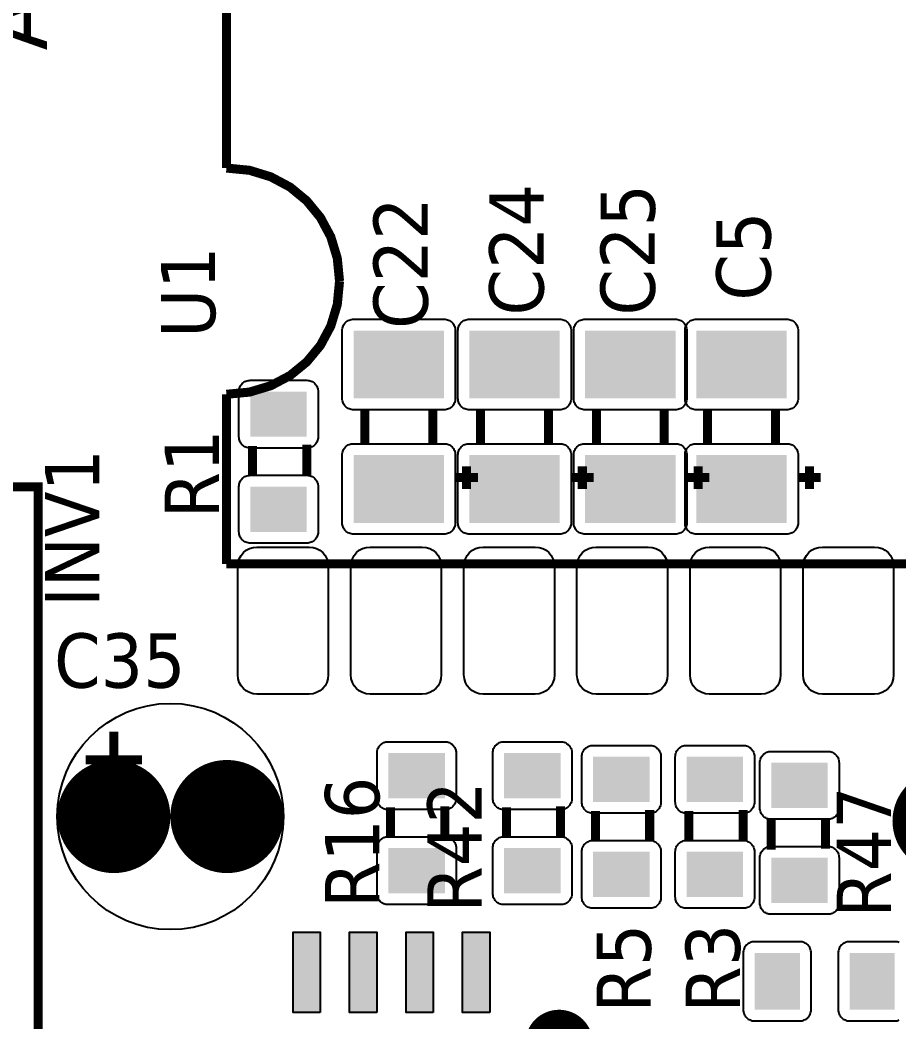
# Model space of a CAD drawing. Header units: millimetres. Extents: x 123.5 to 144.3, y 105.4 to 121.6.
# Drawn here: x 126.4 to 127.8, y 113.258 to 114.852 of the extents above; entities that cross this region are included whole.
import ezdxf

# ---------------------------------------------------------------- set-up
doc = ezdxf.new("R2010")
doc.units = ezdxf.units.MM
doc.layers.add('DESC', color=250, linetype='Continuous')
doc.styles.get("Standard").update_dxf_attribs({"font": 'tahoma.ttf'})

# ---------------------------------------------------------------- blocks, each defined once
blk = doc.blocks.new('RPAD')
blk.add_trace([(-0.5, -0.5), (-0.5, 0.5), (0.5, -0.5), (0.5, 0.5)])
blk = doc.blocks.new('EPAD')
at = {"const_width": 0.5}
blk.add_lwpolyline([(-0.25, 0, 1), (0.25, 0, 1)], format="xyb", close=True, dxfattribs=at)
blk = doc.blocks.new('DIELEC-AUT006')
at = {"const_width": 0.012}
for points in [[(146.8002, 114.0892), (146.8002, 114.3142)], [(146.8002, 114.0892), (146.8002, 114.3142)], [(146.8002, 114.0892), (146.8002, 114.3142)], [(146.9502, 113.9392), (146.9472, 113.9697), (146.9386, 113.998), (146.9249, 114.0235), (146.9067, 114.0457), (146.8846, 114.0639), (146.8591, 114.0775), (146.8308, 114.0862), (146.8002, 114.0892)], [(146.9502, 113.9392), (146.9472, 113.9697), (146.9386, 113.998), (146.9249, 114.0235), (146.9067, 114.0457), (146.8846, 114.0639), (146.8591, 114.0775), (146.8308, 114.0862), (146.8002, 114.0892)], [(146.9502, 113.9392), (146.9472, 113.9697), (146.9386, 113.998), (146.9249, 114.0235), (146.9067, 114.0457), (146.8846, 114.0639), (146.8591, 114.0775), (146.8308, 114.0862), (146.8002, 114.0892)], [(146.9502, 113.9392), (146.9472, 113.9082), (146.9386, 113.8797), (146.9249, 113.8541), (146.9067, 113.8321), (146.8846, 113.8141), (146.8591, 113.8006), (146.8308, 113.7921), (146.8002, 113.7892)], [(146.9502, 113.9392), (146.9472, 113.9082), (146.9386, 113.8797), (146.9249, 113.8541), (146.9067, 113.8321), (146.8846, 113.8141), (146.8591, 113.8006), (146.8308, 113.7921), (146.8002, 113.7892)], [(146.9502, 113.9392), (146.9472, 113.9082), (146.9386, 113.8797), (146.9249, 113.8541), (146.9067, 113.8321), (146.8846, 113.8141), (146.8591, 113.8006), (146.8308, 113.7921), (146.8002, 113.7892)], [(146.8002, 113.5642), (146.8002, 113.7892)], [(146.8002, 113.5642), (146.8002, 113.7892)], [(146.8002, 113.5642), (146.8002, 113.7892)], [(146.9838, 113.7687), (146.9838, 113.7237)], [(146.9838, 113.7687), (146.9838, 113.7237)], [(146.9838, 113.7687), (146.9838, 113.7237)], [(147.0738, 113.7687), (147.0738, 113.7237)], [(147.0738, 113.7687), (147.0738, 113.7237)], [(147.0738, 113.7687), (147.0738, 113.7237)], [(147.1373, 113.7687), (147.1373, 113.7237)], [(147.1373, 113.7687), (147.1373, 113.7237)], [(147.1373, 113.7687), (147.1373, 113.7237)], [(147.2273, 113.7687), (147.2273, 113.7237)], [(147.2273, 113.7687), (147.2273, 113.7237)], [(147.2273, 113.7687), (147.2273, 113.7237)], [(147.2909, 113.7687), (147.2909, 113.7237)], [(147.2909, 113.7687), (147.2909, 113.7237)], [(147.2909, 113.7687), (147.2909, 113.7237)], [(147.3809, 113.7687), (147.3809, 113.7237)], [(147.3809, 113.7687), (147.3809, 113.7237)], [(147.3809, 113.7687), (147.3809, 113.7237)], [(147.4385, 113.7687), (147.4385, 113.7237)], [(147.4385, 113.7687), (147.4385, 113.7237)], [(147.4385, 113.7687), (147.4385, 113.7237)], [(147.5285, 113.7687), (147.5285, 113.7237)], [(147.5285, 113.7687), (147.5285, 113.7237)], [(147.5285, 113.7687), (147.5285, 113.7237)], [(146.8348, 113.6803), (146.8348, 113.7208)], [(146.8348, 113.6803), (146.8348, 113.7208)], [(146.8348, 113.6803), (146.8348, 113.7208)], [(146.9068, 113.6803), (146.9068, 113.7223)], [(146.9068, 113.6803), (146.9068, 113.7223)], [(146.9068, 113.6803), (146.9068, 113.7223)], [(147.1188, 113.6937), (147.1188, 113.6637)], [(147.1188, 113.6937), (147.1188, 113.6637)], [(147.1188, 113.6937), (147.1188, 113.6637)], [(147.2723, 113.6937), (147.2723, 113.6637)], [(147.2723, 113.6937), (147.2723, 113.6637)], [(147.2723, 113.6937), (147.2723, 113.6637)], [(147.4259, 113.6937), (147.4259, 113.6637)], [(147.4259, 113.6937), (147.4259, 113.6637)], [(147.4259, 113.6937), (147.4259, 113.6637)], [(147.5735, 113.6937), (147.5735, 113.6637)], [(147.5735, 113.6937), (147.5735, 113.6637)], [(147.5735, 113.6937), (147.5735, 113.6637)], [(145.8123, 112.2785), (146.5504, 112.2785), (146.5504, 113.6663), (145.8123, 113.6663), (145.8123, 112.2785)], [(145.8123, 112.2785), (146.5504, 112.2785), (146.5504, 113.6663), (145.8123, 113.6663), (145.8123, 112.2785)], [(145.8123, 112.2785), (146.5504, 112.2785), (146.5504, 113.6663), (145.8123, 113.6663), (145.8123, 112.2785)], [(147.1338, 113.6787), (147.1038, 113.6787)], [(147.1338, 113.6787), (147.1038, 113.6787)], [(147.1338, 113.6787), (147.1038, 113.6787)], [(147.2873, 113.6787), (147.2573, 113.6787)], [(147.2873, 113.6787), (147.2573, 113.6787)], [(147.2873, 113.6787), (147.2573, 113.6787)], [(147.4409, 113.6787), (147.4109, 113.6787)], [(147.4409, 113.6787), (147.4109, 113.6787)], [(147.4409, 113.6787), (147.4109, 113.6787)], [(147.5885, 113.6787), (147.5585, 113.6787)], [(147.5885, 113.6787), (147.5585, 113.6787)], [(147.5885, 113.6787), (147.5585, 113.6787)], [(146.8002, 113.5642), (149.8002, 113.5642)], [(146.8002, 113.5642), (149.8002, 113.5642)], [(146.8002, 113.5642), (149.8002, 113.5642)], [(146.6508, 113.3418), (146.6508, 113.2668)], [(146.6508, 113.3418), (146.6508, 113.2668)], [(146.6508, 113.3418), (146.6508, 113.2668)], [(146.6133, 113.3043), (146.6883, 113.3043)], [(146.6133, 113.3043), (146.6883, 113.3043)], [(146.6133, 113.3043), (146.6883, 113.3043)], [(147.0179, 113.201), (147.0179, 113.2415)], [(147.0179, 113.201), (147.0179, 113.2415)], [(147.0179, 113.201), (147.0179, 113.2415)], [(147.0899, 113.201), (147.0899, 113.243)], [(147.0899, 113.201), (147.0899, 113.243)], [(147.0899, 113.201), (147.0899, 113.243)], [(147.1715, 113.201), (147.1715, 113.2415)], [(147.1715, 113.201), (147.1715, 113.2415)], [(147.1715, 113.201), (147.1715, 113.2415)], [(147.2435, 113.201), (147.2435, 113.243)], [(147.2435, 113.201), (147.2435, 113.243)], [(147.2435, 113.201), (147.2435, 113.243)], [(147.2896, 113.1961), (147.2896, 113.2366)], [(147.2896, 113.1961), (147.2896, 113.2366)], [(147.2896, 113.1961), (147.2896, 113.2366)], [(147.3616, 113.1961), (147.3616, 113.2381)], [(147.3616, 113.1961), (147.3616, 113.2381)], [(147.3616, 113.1961), (147.3616, 113.2381)], [(147.4136, 113.1961), (147.4136, 113.2366)], [(147.4136, 113.1961), (147.4136, 113.2366)], [(147.4136, 113.1961), (147.4136, 113.2366)], [(147.4856, 113.1961), (147.4856, 113.2381)], [(147.4856, 113.1961), (147.4856, 113.2381)], [(147.4856, 113.1961), (147.4856, 113.2381)], [(147.5228, 113.2272), (147.5228, 113.1852)], [(147.5228, 113.2272), (147.5228, 113.1852)], [(147.5228, 113.2272), (147.5228, 113.1852)], [(147.5948, 113.2272), (147.5948, 113.1867)], [(147.5948, 113.2272), (147.5948, 113.1867)], [(147.5948, 113.2272), (147.5948, 113.1867)]]:
    blk.add_lwpolyline(points, dxfattribs=at)
for points in [[(147.1038, 113.8737), (147.1038, 113.7837), (147.1037, 113.7822), (147.1035, 113.7807), (147.1031, 113.7792), (147.1026, 113.7778), (147.102, 113.7765), (147.1013, 113.7753), (147.1004, 113.7741), (147.0995, 113.7731), (147.0984, 113.7721), (147.0972, 113.7713), (147.096, 113.7705), (147.0947, 113.7699), (147.0933, 113.7694), (147.0919, 113.769), (147.0904, 113.7688), (147.0888, 113.7687), (146.9688, 113.7687), (146.9672, 113.7688), (146.9657, 113.769), (146.9643, 113.7694), (146.9629, 113.7699), (146.9616, 113.7705), (146.9603, 113.7713), (146.9592, 113.7721), (146.9581, 113.7731), (146.9572, 113.7741), (146.9563, 113.7753), (146.9556, 113.7765), (146.9549, 113.7778), (146.9545, 113.7792), (146.9541, 113.7807), (146.9539, 113.7822), (146.9538, 113.7837), (146.9538, 113.8737), (146.9539, 113.8753), (146.9541, 113.8768), (146.9545, 113.8782), (146.9549, 113.8796), (146.9556, 113.881), (146.9563, 113.8822), (146.9572, 113.8833), (146.9581, 113.8844), (146.9592, 113.8854), (146.9603, 113.8862), (146.9616, 113.887), (146.9629, 113.8876), (146.9643, 113.8881), (146.9657, 113.8884), (146.9672, 113.8887), (146.9688, 113.8887), (147.0888, 113.8887), (147.0904, 113.8887), (147.0919, 113.8884), (147.0933, 113.8881), (147.0947, 113.8876), (147.096, 113.887), (147.0972, 113.8862), (147.0984, 113.8854), (147.0995, 113.8844), (147.1004, 113.8833), (147.1013, 113.8822), (147.102, 113.881), (147.1026, 113.8796), (147.1031, 113.8782), (147.1035, 113.8768), (147.1037, 113.8753), (147.1038, 113.8737)], [(147.2573, 113.8737), (147.2573, 113.7837), (147.2573, 113.7822), (147.257, 113.7807), (147.2567, 113.7792), (147.2562, 113.7778), (147.2556, 113.7765), (147.2548, 113.7753), (147.254, 113.7741), (147.253, 113.7731), (147.2519, 113.7721), (147.2508, 113.7713), (147.2496, 113.7705), (147.2482, 113.7699), (147.2469, 113.7694), (147.2454, 113.769), (147.2439, 113.7688), (147.2423, 113.7687), (147.1223, 113.7687), (147.1208, 113.7688), (147.1193, 113.769), (147.1178, 113.7694), (147.1164, 113.7699), (147.1151, 113.7705), (147.1139, 113.7713), (147.1127, 113.7721), (147.1117, 113.7731), (147.1107, 113.7741), (147.1099, 113.7753), (147.1091, 113.7765), (147.1085, 113.7778), (147.108, 113.7792), (147.1076, 113.7807), (147.1074, 113.7822), (147.1073, 113.7837), (147.1073, 113.8737), (147.1074, 113.8753), (147.1076, 113.8768), (147.108, 113.8782), (147.1085, 113.8796), (147.1091, 113.881), (147.1099, 113.8822), (147.1107, 113.8833), (147.1117, 113.8844), (147.1127, 113.8854), (147.1139, 113.8862), (147.1151, 113.887), (147.1164, 113.8876), (147.1178, 113.8881), (147.1193, 113.8884), (147.1208, 113.8887), (147.1223, 113.8887), (147.2423, 113.8887), (147.2439, 113.8887), (147.2454, 113.8884), (147.2469, 113.8881), (147.2482, 113.8876), (147.2496, 113.887), (147.2508, 113.8862), (147.2519, 113.8854), (147.253, 113.8844), (147.254, 113.8833), (147.2548, 113.8822), (147.2556, 113.881), (147.2562, 113.8796), (147.2567, 113.8782), (147.257, 113.8768), (147.2573, 113.8753), (147.2573, 113.8737)], [(147.4109, 113.8737), (147.4109, 113.7837), (147.4108, 113.7822), (147.4106, 113.7807), (147.4102, 113.7792), (147.4097, 113.7778), (147.4091, 113.7765), (147.4084, 113.7753), (147.4075, 113.7741), (147.4065, 113.7731), (147.4055, 113.7721), (147.4043, 113.7713), (147.4031, 113.7705), (147.4018, 113.7699), (147.4004, 113.7694), (147.3989, 113.769), (147.3974, 113.7688), (147.3959, 113.7687), (147.2759, 113.7687), (147.2743, 113.7688), (147.2728, 113.769), (147.2714, 113.7694), (147.27, 113.7699), (147.2687, 113.7705), (147.2674, 113.7713), (147.2663, 113.7721), (147.2652, 113.7731), (147.2643, 113.7741), (147.2634, 113.7753), (147.2627, 113.7765), (147.262, 113.7778), (147.2615, 113.7792), (147.2612, 113.7807), (147.261, 113.7822), (147.2609, 113.7837), (147.2609, 113.8737), (147.261, 113.8753), (147.2612, 113.8768), (147.2615, 113.8782), (147.262, 113.8796), (147.2627, 113.881), (147.2634, 113.8822), (147.2643, 113.8833), (147.2652, 113.8844), (147.2663, 113.8854), (147.2674, 113.8862), (147.2687, 113.887), (147.27, 113.8876), (147.2714, 113.8881), (147.2728, 113.8884), (147.2743, 113.8887), (147.2759, 113.8887), (147.3959, 113.8887), (147.3974, 113.8887), (147.3989, 113.8884), (147.4004, 113.8881), (147.4018, 113.8876), (147.4031, 113.887), (147.4043, 113.8862), (147.4055, 113.8854), (147.4065, 113.8844), (147.4075, 113.8833), (147.4084, 113.8822), (147.4091, 113.881), (147.4097, 113.8796), (147.4102, 113.8782), (147.4106, 113.8768), (147.4108, 113.8753), (147.4109, 113.8737)], [(147.5585, 113.8737), (147.5585, 113.7837), (147.5584, 113.7822), (147.5582, 113.7807), (147.5579, 113.7792), (147.5574, 113.7778), (147.5567, 113.7765), (147.556, 113.7753), (147.5551, 113.7741), (147.5542, 113.7731), (147.5531, 113.7721), (147.552, 113.7713), (147.5507, 113.7705), (147.5494, 113.7699), (147.548, 113.7694), (147.5466, 113.769), (147.5451, 113.7688), (147.5435, 113.7687), (147.4235, 113.7687), (147.422, 113.7688), (147.4204, 113.769), (147.419, 113.7694), (147.4176, 113.7699), (147.4163, 113.7705), (147.4151, 113.7713), (147.4139, 113.7721), (147.4129, 113.7731), (147.4119, 113.7741), (147.411, 113.7753), (147.4103, 113.7765), (147.4097, 113.7778), (147.4092, 113.7792), (147.4088, 113.7807), (147.4086, 113.7822), (147.4085, 113.7837), (147.4085, 113.8737), (147.4086, 113.8753), (147.4088, 113.8768), (147.4092, 113.8782), (147.4097, 113.8796), (147.4103, 113.881), (147.411, 113.8822), (147.4119, 113.8833), (147.4129, 113.8844), (147.4139, 113.8854), (147.4151, 113.8862), (147.4163, 113.887), (147.4176, 113.8876), (147.419, 113.8881), (147.4204, 113.8884), (147.422, 113.8887), (147.4235, 113.8887), (147.5435, 113.8887), (147.5451, 113.8887), (147.5466, 113.8884), (147.548, 113.8881), (147.5494, 113.8876), (147.5507, 113.887), (147.552, 113.8862), (147.5531, 113.8854), (147.5542, 113.8844), (147.5551, 113.8833), (147.556, 113.8822), (147.5567, 113.881), (147.5574, 113.8796), (147.5579, 113.8782), (147.5582, 113.8768), (147.5584, 113.8753), (147.5585, 113.8737)], [(146.8168, 113.7328), (146.8168, 113.7928), (146.8169, 113.7944), (146.8171, 113.7959), (146.8175, 113.7973), (146.818, 113.7987), (146.8186, 113.8), (146.8194, 113.8013), (146.8202, 113.8024), (146.8212, 113.8035), (146.8222, 113.8044), (146.8234, 113.8053), (146.8246, 113.806), (146.8259, 113.8066), (146.8273, 113.8071), (146.8288, 113.8075), (146.8303, 113.8077), (146.8318, 113.8078), (146.9068, 113.8078), (146.9084, 113.8077), (146.9099, 113.8075), (146.9114, 113.8071), (146.9127, 113.8066), (146.9141, 113.806), (146.9153, 113.8053), (146.9164, 113.8044), (146.9175, 113.8035), (146.9185, 113.8024), (146.9193, 113.8013), (146.9201, 113.8), (146.9207, 113.7987), (146.9212, 113.7973), (146.9215, 113.7959), (146.9218, 113.7944), (146.9218, 113.7928), (146.9218, 113.7328), (146.9218, 113.7312), (146.9215, 113.7297), (146.9212, 113.7283), (146.9207, 113.7269), (146.9201, 113.7256), (146.9193, 113.7243), (146.9185, 113.7232), (146.9175, 113.7221), (146.9164, 113.7212), (146.9153, 113.7203), (146.9141, 113.7196), (146.9127, 113.719), (146.9114, 113.7185), (146.9099, 113.7181), (146.9084, 113.7179), (146.9068, 113.7178), (146.8318, 113.7178), (146.8303, 113.7179), (146.8288, 113.7181), (146.8273, 113.7185), (146.8259, 113.719), (146.8246, 113.7196), (146.8234, 113.7203), (146.8222, 113.7212), (146.8212, 113.7221), (146.8202, 113.7232), (146.8194, 113.7243), (146.8186, 113.7256), (146.818, 113.7269), (146.8175, 113.7283), (146.8171, 113.7297), (146.8169, 113.7312), (146.8168, 113.7328)], [(147.1038, 113.7087), (147.1038, 113.6187), (147.1037, 113.6172), (147.1035, 113.6157), (147.1031, 113.6142), (147.1026, 113.6128), (147.102, 113.6115), (147.1013, 113.6103), (147.1004, 113.6091), (147.0995, 113.6081), (147.0984, 113.6071), (147.0972, 113.6063), (147.096, 113.6055), (147.0947, 113.6049), (147.0933, 113.6044), (147.0919, 113.604), (147.0904, 113.6038), (147.0888, 113.6037), (146.9688, 113.6037), (146.9672, 113.6038), (146.9657, 113.604), (146.9643, 113.6044), (146.9629, 113.6049), (146.9616, 113.6055), (146.9603, 113.6063), (146.9592, 113.6071), (146.9581, 113.6081), (146.9572, 113.6091), (146.9563, 113.6103), (146.9556, 113.6115), (146.9549, 113.6128), (146.9545, 113.6142), (146.9541, 113.6157), (146.9539, 113.6172), (146.9538, 113.6187), (146.9538, 113.7087), (146.9539, 113.7103), (146.9541, 113.7118), (146.9545, 113.7132), (146.9549, 113.7146), (146.9556, 113.716), (146.9563, 113.7172), (146.9572, 113.7183), (146.9581, 113.7194), (146.9592, 113.7204), (146.9603, 113.7212), (146.9616, 113.722), (146.9629, 113.7226), (146.9643, 113.7231), (146.9657, 113.7234), (146.9672, 113.7237), (146.9688, 113.7237), (147.0888, 113.7237), (147.0904, 113.7237), (147.0919, 113.7234), (147.0933, 113.7231), (147.0947, 113.7226), (147.096, 113.722), (147.0972, 113.7212), (147.0984, 113.7204), (147.0995, 113.7194), (147.1004, 113.7183), (147.1013, 113.7172), (147.102, 113.716), (147.1026, 113.7146), (147.1031, 113.7132), (147.1035, 113.7118), (147.1037, 113.7103), (147.1038, 113.7087)], [(147.2573, 113.7087), (147.2573, 113.6187), (147.2573, 113.6172), (147.257, 113.6157), (147.2567, 113.6142), (147.2562, 113.6128), (147.2556, 113.6115), (147.2548, 113.6103), (147.254, 113.6091), (147.253, 113.6081), (147.2519, 113.6071), (147.2508, 113.6063), (147.2496, 113.6055), (147.2482, 113.6049), (147.2469, 113.6044), (147.2454, 113.604), (147.2439, 113.6038), (147.2423, 113.6037), (147.1223, 113.6037), (147.1208, 113.6038), (147.1193, 113.604), (147.1178, 113.6044), (147.1164, 113.6049), (147.1151, 113.6055), (147.1139, 113.6063), (147.1127, 113.6071), (147.1117, 113.6081), (147.1107, 113.6091), (147.1099, 113.6103), (147.1091, 113.6115), (147.1085, 113.6128), (147.108, 113.6142), (147.1076, 113.6157), (147.1074, 113.6172), (147.1073, 113.6187), (147.1073, 113.7087), (147.1074, 113.7103), (147.1076, 113.7118), (147.108, 113.7132), (147.1085, 113.7146), (147.1091, 113.716), (147.1099, 113.7172), (147.1107, 113.7183), (147.1117, 113.7194), (147.1127, 113.7204), (147.1139, 113.7212), (147.1151, 113.722), (147.1164, 113.7226), (147.1178, 113.7231), (147.1193, 113.7234), (147.1208, 113.7237), (147.1223, 113.7237), (147.2423, 113.7237), (147.2439, 113.7237), (147.2454, 113.7234), (147.2469, 113.7231), (147.2482, 113.7226), (147.2496, 113.722), (147.2508, 113.7212), (147.2519, 113.7204), (147.253, 113.7194), (147.254, 113.7183), (147.2548, 113.7172), (147.2556, 113.716), (147.2562, 113.7146), (147.2567, 113.7132), (147.257, 113.7118), (147.2573, 113.7103), (147.2573, 113.7087)], [(147.4109, 113.7087), (147.4109, 113.6187), (147.4108, 113.6172), (147.4106, 113.6157), (147.4102, 113.6142), (147.4097, 113.6128), (147.4091, 113.6115), (147.4084, 113.6103), (147.4075, 113.6091), (147.4065, 113.6081), (147.4055, 113.6071), (147.4043, 113.6063), (147.4031, 113.6055), (147.4018, 113.6049), (147.4004, 113.6044), (147.3989, 113.604), (147.3974, 113.6038), (147.3959, 113.6037), (147.2759, 113.6037), (147.2743, 113.6038), (147.2728, 113.604), (147.2714, 113.6044), (147.27, 113.6049), (147.2687, 113.6055), (147.2674, 113.6063), (147.2663, 113.6071), (147.2652, 113.6081), (147.2643, 113.6091), (147.2634, 113.6103), (147.2627, 113.6115), (147.262, 113.6128), (147.2615, 113.6142), (147.2612, 113.6157), (147.261, 113.6172), (147.2609, 113.6187), (147.2609, 113.7087), (147.261, 113.7103), (147.2612, 113.7118), (147.2615, 113.7132), (147.262, 113.7146), (147.2627, 113.716), (147.2634, 113.7172), (147.2643, 113.7183), (147.2652, 113.7194), (147.2663, 113.7204), (147.2674, 113.7212), (147.2687, 113.722), (147.27, 113.7226), (147.2714, 113.7231), (147.2728, 113.7234), (147.2743, 113.7237), (147.2759, 113.7237), (147.3959, 113.7237), (147.3974, 113.7237), (147.3989, 113.7234), (147.4004, 113.7231), (147.4018, 113.7226), (147.4031, 113.722), (147.4043, 113.7212), (147.4055, 113.7204), (147.4065, 113.7194), (147.4075, 113.7183), (147.4084, 113.7172), (147.4091, 113.716), (147.4097, 113.7146), (147.4102, 113.7132), (147.4106, 113.7118), (147.4108, 113.7103), (147.4109, 113.7087)], [(147.5585, 113.7087), (147.5585, 113.6187), (147.5584, 113.6172), (147.5582, 113.6157), (147.5579, 113.6142), (147.5574, 113.6128), (147.5567, 113.6115), (147.556, 113.6103), (147.5551, 113.6091), (147.5542, 113.6081), (147.5531, 113.6071), (147.552, 113.6063), (147.5507, 113.6055), (147.5494, 113.6049), (147.548, 113.6044), (147.5466, 113.604), (147.5451, 113.6038), (147.5435, 113.6037), (147.4235, 113.6037), (147.422, 113.6038), (147.4204, 113.604), (147.419, 113.6044), (147.4176, 113.6049), (147.4163, 113.6055), (147.4151, 113.6063), (147.4139, 113.6071), (147.4129, 113.6081), (147.4119, 113.6091), (147.411, 113.6103), (147.4103, 113.6115), (147.4097, 113.6128), (147.4092, 113.6142), (147.4088, 113.6157), (147.4086, 113.6172), (147.4085, 113.6187), (147.4085, 113.7087), (147.4086, 113.7103), (147.4088, 113.7118), (147.4092, 113.7132), (147.4097, 113.7146), (147.4103, 113.716), (147.411, 113.7172), (147.4119, 113.7183), (147.4129, 113.7194), (147.4139, 113.7204), (147.4151, 113.7212), (147.4163, 113.722), (147.4176, 113.7226), (147.419, 113.7231), (147.4204, 113.7234), (147.422, 113.7237), (147.4235, 113.7237), (147.5435, 113.7237), (147.5451, 113.7237), (147.5466, 113.7234), (147.548, 113.7231), (147.5494, 113.7226), (147.5507, 113.722), (147.552, 113.7212), (147.5531, 113.7204), (147.5542, 113.7194), (147.5551, 113.7183), (147.556, 113.7172), (147.5567, 113.716), (147.5574, 113.7146), (147.5579, 113.7132), (147.5582, 113.7118), (147.5584, 113.7103), (147.5585, 113.7087)], [(146.8168, 113.6068), (146.8168, 113.6668), (146.8169, 113.6684), (146.8171, 113.6699), (146.8175, 113.6713), (146.818, 113.6727), (146.8186, 113.674), (146.8194, 113.6753), (146.8202, 113.6764), (146.8212, 113.6775), (146.8222, 113.6784), (146.8234, 113.6793), (146.8246, 113.68), (146.8259, 113.6806), (146.8273, 113.6811), (146.8288, 113.6815), (146.8303, 113.6817), (146.8318, 113.6818), (146.9068, 113.6818), (146.9084, 113.6817), (146.9099, 113.6815), (146.9114, 113.6811), (146.9127, 113.6806), (146.9141, 113.68), (146.9153, 113.6793), (146.9164, 113.6784), (146.9175, 113.6775), (146.9185, 113.6764), (146.9193, 113.6753), (146.9201, 113.674), (146.9207, 113.6727), (146.9212, 113.6713), (146.9215, 113.6699), (146.9218, 113.6684), (146.9218, 113.6668), (146.9218, 113.6068), (146.9218, 113.6052), (146.9215, 113.6037), (146.9212, 113.6023), (146.9207, 113.6009), (146.9201, 113.5996), (146.9193, 113.5983), (146.9185, 113.5972), (146.9175, 113.5961), (146.9164, 113.5952), (146.9153, 113.5943), (146.9141, 113.5936), (146.9127, 113.593), (146.9114, 113.5925), (146.9099, 113.5921), (146.9084, 113.5919), (146.9068, 113.5918), (146.8318, 113.5918), (146.8303, 113.5919), (146.8288, 113.5921), (146.8273, 113.5925), (146.8259, 113.593), (146.8246, 113.5936), (146.8234, 113.5943), (146.8222, 113.5952), (146.8212, 113.5961), (146.8202, 113.5972), (146.8194, 113.5983), (146.8186, 113.5996), (146.818, 113.6009), (146.8175, 113.6023), (146.8171, 113.6037), (146.8169, 113.6052), (146.8168, 113.6068)], [(146.8407, 113.5867), (146.9097, 113.5867), (146.915, 113.5862), (146.9198, 113.5847), (146.9241, 113.5824), (146.9279, 113.5793), (146.931, 113.5755), (146.9333, 113.5712), (146.9347, 113.5664), (146.9352, 113.5612), (146.9352, 113.4172), (146.9347, 113.412), (146.9333, 113.4071), (146.931, 113.4028), (146.9279, 113.399), (146.9241, 113.396), (146.9198, 113.3936), (146.915, 113.3922), (146.9097, 113.3917), (146.8407, 113.3917), (146.8355, 113.3922), (146.8307, 113.3936), (146.8264, 113.396), (146.8226, 113.399), (146.8195, 113.4028), (146.8172, 113.4071), (146.8158, 113.412), (146.8152, 113.4172), (146.8152, 113.5612), (146.8158, 113.5664), (146.8172, 113.5712), (146.8195, 113.5755), (146.8226, 113.5793), (146.8264, 113.5824), (146.8307, 113.5847), (146.8355, 113.5862), (146.8407, 113.5867)], [(146.9907, 113.5867), (147.0597, 113.5867), (147.065, 113.5862), (147.0698, 113.5847), (147.0741, 113.5824), (147.0779, 113.5793), (147.081, 113.5755), (147.0833, 113.5712), (147.0847, 113.5664), (147.0852, 113.5612), (147.0852, 113.4172), (147.0847, 113.412), (147.0833, 113.4071), (147.081, 113.4028), (147.0779, 113.399), (147.0741, 113.396), (147.0698, 113.3936), (147.065, 113.3922), (147.0597, 113.3917), (146.9907, 113.3917), (146.9855, 113.3922), (146.9807, 113.3936), (146.9764, 113.396), (146.9726, 113.399), (146.9695, 113.4028), (146.9672, 113.4071), (146.9658, 113.412), (146.9652, 113.4172), (146.9652, 113.5612), (146.9658, 113.5664), (146.9672, 113.5712), (146.9695, 113.5755), (146.9726, 113.5793), (146.9764, 113.5824), (146.9807, 113.5847), (146.9855, 113.5862), (146.9907, 113.5867)], [(147.1407, 113.5867), (147.2097, 113.5867), (147.215, 113.5862), (147.2198, 113.5847), (147.2241, 113.5824), (147.2279, 113.5793), (147.231, 113.5755), (147.2333, 113.5712), (147.2347, 113.5664), (147.2352, 113.5612), (147.2352, 113.4172), (147.2347, 113.412), (147.2333, 113.4071), (147.231, 113.4028), (147.2279, 113.399), (147.2241, 113.396), (147.2198, 113.3936), (147.215, 113.3922), (147.2097, 113.3917), (147.1407, 113.3917), (147.1355, 113.3922), (147.1307, 113.3936), (147.1264, 113.396), (147.1226, 113.399), (147.1195, 113.4028), (147.1172, 113.4071), (147.1158, 113.412), (147.1152, 113.4172), (147.1152, 113.5612), (147.1158, 113.5664), (147.1172, 113.5712), (147.1195, 113.5755), (147.1226, 113.5793), (147.1264, 113.5824), (147.1307, 113.5847), (147.1355, 113.5862), (147.1407, 113.5867)], [(147.2907, 113.5867), (147.3597, 113.5867), (147.365, 113.5862), (147.3698, 113.5847), (147.3741, 113.5824), (147.3779, 113.5793), (147.381, 113.5755), (147.3833, 113.5712), (147.3847, 113.5664), (147.3852, 113.5612), (147.3852, 113.4172), (147.3847, 113.412), (147.3833, 113.4071), (147.381, 113.4028), (147.3779, 113.399), (147.3741, 113.396), (147.3698, 113.3936), (147.365, 113.3922), (147.3597, 113.3917), (147.2907, 113.3917), (147.2855, 113.3922), (147.2807, 113.3936), (147.2764, 113.396), (147.2726, 113.399), (147.2695, 113.4028), (147.2672, 113.4071), (147.2658, 113.412), (147.2652, 113.4172), (147.2652, 113.5612), (147.2658, 113.5664), (147.2672, 113.5712), (147.2695, 113.5755), (147.2726, 113.5793), (147.2764, 113.5824), (147.2807, 113.5847), (147.2855, 113.5862), (147.2907, 113.5867)], [(147.4407, 113.5867), (147.5097, 113.5867), (147.515, 113.5862), (147.5198, 113.5847), (147.5241, 113.5824), (147.5279, 113.5793), (147.531, 113.5755), (147.5333, 113.5712), (147.5347, 113.5664), (147.5352, 113.5612), (147.5352, 113.4172), (147.5347, 113.412), (147.5333, 113.4071), (147.531, 113.4028), (147.5279, 113.399), (147.5241, 113.396), (147.5198, 113.3936), (147.515, 113.3922), (147.5097, 113.3917), (147.4407, 113.3917), (147.4355, 113.3922), (147.4307, 113.3936), (147.4264, 113.396), (147.4226, 113.399), (147.4195, 113.4028), (147.4172, 113.4071), (147.4158, 113.412), (147.4152, 113.4172), (147.4152, 113.5612), (147.4158, 113.5664), (147.4172, 113.5712), (147.4195, 113.5755), (147.4226, 113.5793), (147.4264, 113.5824), (147.4307, 113.5847), (147.4355, 113.5862), (147.4407, 113.5867)], [(147.5907, 113.5867), (147.6597, 113.5867), (147.665, 113.5862), (147.6698, 113.5847), (147.6741, 113.5824), (147.6779, 113.5793), (147.681, 113.5755), (147.6833, 113.5712), (147.6847, 113.5664), (147.6852, 113.5612), (147.6852, 113.4172), (147.6847, 113.412), (147.6833, 113.4071), (147.681, 113.4028), (147.6779, 113.399), (147.6741, 113.396), (147.6698, 113.3936), (147.665, 113.3922), (147.6597, 113.3917), (147.5907, 113.3917), (147.5855, 113.3922), (147.5807, 113.3936), (147.5764, 113.396), (147.5726, 113.399), (147.5695, 113.4028), (147.5672, 113.4071), (147.5658, 113.412), (147.5652, 113.4172), (147.5652, 113.5612), (147.5658, 113.5664), (147.5672, 113.5712), (147.5695, 113.5755), (147.5726, 113.5793), (147.5764, 113.5824), (147.5807, 113.5847), (147.5855, 113.5862), (147.5907, 113.5867)], [(146.9999, 113.2535), (146.9999, 113.3135), (147, 113.315), (147.0002, 113.3165), (147.0006, 113.318), (147.0011, 113.3194), (147.0017, 113.3207), (147.0024, 113.3219), (147.0033, 113.3231), (147.0042, 113.3241), (147.0053, 113.3251), (147.0065, 113.3259), (147.0077, 113.3267), (147.009, 113.3273), (147.0104, 113.3278), (147.0118, 113.3282), (147.0134, 113.3284), (147.0149, 113.3285), (147.0899, 113.3285), (147.0915, 113.3284), (147.093, 113.3282), (147.0944, 113.3278), (147.0958, 113.3273), (147.0971, 113.3267), (147.0984, 113.3259), (147.0995, 113.3251), (147.1006, 113.3241), (147.1015, 113.3231), (147.1024, 113.3219), (147.1031, 113.3207), (147.1038, 113.3194), (147.1043, 113.318), (147.1046, 113.3165), (147.1048, 113.315), (147.1049, 113.3135), (147.1049, 113.2535), (147.1048, 113.2519), (147.1046, 113.2504), (147.1043, 113.2489), (147.1038, 113.2476), (147.1031, 113.2462), (147.1024, 113.245), (147.1015, 113.2439), (147.1006, 113.2428), (147.0995, 113.2418), (147.0984, 113.241), (147.0971, 113.2402), (147.0958, 113.2396), (147.0944, 113.2391), (147.093, 113.2388), (147.0915, 113.2385), (147.0899, 113.2385), (147.0149, 113.2385), (147.0134, 113.2385), (147.0118, 113.2388), (147.0104, 113.2391), (147.009, 113.2396), (147.0077, 113.2402), (147.0065, 113.241), (147.0053, 113.2418), (147.0042, 113.2428), (147.0033, 113.2439), (147.0024, 113.245), (147.0017, 113.2462), (147.0011, 113.2476), (147.0006, 113.2489), (147.0002, 113.2504), (147, 113.2519), (146.9999, 113.2535)], [(147.1535, 113.2535), (147.1535, 113.3135), (147.1535, 113.315), (147.1538, 113.3165), (147.1541, 113.318), (147.1546, 113.3194), (147.1552, 113.3207), (147.156, 113.3219), (147.1568, 113.3231), (147.1578, 113.3241), (147.1589, 113.3251), (147.16, 113.3259), (147.1612, 113.3267), (147.1626, 113.3273), (147.1639, 113.3278), (147.1654, 113.3282), (147.1669, 113.3284), (147.1685, 113.3285), (147.2435, 113.3285), (147.245, 113.3284), (147.2465, 113.3282), (147.248, 113.3278), (147.2494, 113.3273), (147.2507, 113.3267), (147.2519, 113.3259), (147.2531, 113.3251), (147.2541, 113.3241), (147.2551, 113.3231), (147.2559, 113.3219), (147.2567, 113.3207), (147.2573, 113.3194), (147.2578, 113.318), (147.2582, 113.3165), (147.2584, 113.315), (147.2585, 113.3135), (147.2585, 113.2535), (147.2584, 113.2519), (147.2582, 113.2504), (147.2578, 113.2489), (147.2573, 113.2476), (147.2567, 113.2462), (147.2559, 113.245), (147.2551, 113.2439), (147.2541, 113.2428), (147.2531, 113.2418), (147.2519, 113.241), (147.2507, 113.2402), (147.2494, 113.2396), (147.248, 113.2391), (147.2465, 113.2388), (147.245, 113.2385), (147.2435, 113.2385), (147.1685, 113.2385), (147.1669, 113.2385), (147.1654, 113.2388), (147.1639, 113.2391), (147.1626, 113.2396), (147.1612, 113.2402), (147.16, 113.241), (147.1589, 113.2418), (147.1578, 113.2428), (147.1568, 113.2439), (147.156, 113.245), (147.1552, 113.2462), (147.1546, 113.2476), (147.1541, 113.2489), (147.1538, 113.2504), (147.1535, 113.2519), (147.1535, 113.2535)], [(147.2716, 113.2486), (147.2716, 113.3086), (147.2716, 113.3101), (147.2719, 113.3116), (147.2722, 113.3131), (147.2727, 113.3145), (147.2733, 113.3158), (147.2741, 113.317), (147.2749, 113.3182), (147.2759, 113.3192), (147.277, 113.3202), (147.2781, 113.321), (147.2793, 113.3218), (147.2807, 113.3224), (147.2821, 113.3229), (147.2835, 113.3233), (147.285, 113.3235), (147.2866, 113.3236), (147.3616, 113.3236), (147.3631, 113.3235), (147.3646, 113.3233), (147.3661, 113.3229), (147.3675, 113.3224), (147.3688, 113.3218), (147.37, 113.321), (147.3712, 113.3202), (147.3722, 113.3192), (147.3732, 113.3182), (147.374, 113.317), (147.3748, 113.3158), (147.3754, 113.3145), (147.3759, 113.3131), (147.3763, 113.3116), (147.3765, 113.3101), (147.3766, 113.3086), (147.3766, 113.2486), (147.3765, 113.247), (147.3763, 113.2455), (147.3759, 113.244), (147.3754, 113.2426), (147.3748, 113.2413), (147.374, 113.2401), (147.3732, 113.2389), (147.3722, 113.2379), (147.3712, 113.2369), (147.37, 113.2361), (147.3688, 113.2353), (147.3675, 113.2347), (147.3661, 113.2342), (147.3646, 113.2338), (147.3631, 113.2336), (147.3616, 113.2336), (147.2866, 113.2336), (147.285, 113.2336), (147.2835, 113.2338), (147.2821, 113.2342), (147.2807, 113.2347), (147.2793, 113.2353), (147.2781, 113.2361), (147.277, 113.2369), (147.2759, 113.2379), (147.2749, 113.2389), (147.2741, 113.2401), (147.2733, 113.2413), (147.2727, 113.2426), (147.2722, 113.244), (147.2719, 113.2455), (147.2716, 113.247), (147.2716, 113.2486)], [(147.3956, 113.2486), (147.3956, 113.3086), (147.3957, 113.3101), (147.3959, 113.3116), (147.3962, 113.3131), (147.3967, 113.3145), (147.3974, 113.3158), (147.3981, 113.317), (147.399, 113.3182), (147.3999, 113.3192), (147.401, 113.3202), (147.4021, 113.321), (147.4034, 113.3218), (147.4047, 113.3224), (147.4061, 113.3229), (147.4075, 113.3233), (147.409, 113.3235), (147.4106, 113.3236), (147.4856, 113.3236), (147.4871, 113.3235), (147.4886, 113.3233), (147.4901, 113.3229), (147.4915, 113.3224), (147.4928, 113.3218), (147.494, 113.321), (147.4952, 113.3202), (147.4962, 113.3192), (147.4972, 113.3182), (147.4981, 113.317), (147.4988, 113.3158), (147.4994, 113.3145), (147.4999, 113.3131), (147.5003, 113.3116), (147.5005, 113.3101), (147.5006, 113.3086), (147.5006, 113.2486), (147.5005, 113.247), (147.5003, 113.2455), (147.4999, 113.244), (147.4994, 113.2426), (147.4988, 113.2413), (147.4981, 113.2401), (147.4972, 113.2389), (147.4962, 113.2379), (147.4952, 113.2369), (147.494, 113.2361), (147.4928, 113.2353), (147.4915, 113.2347), (147.4901, 113.2342), (147.4886, 113.2338), (147.4871, 113.2336), (147.4856, 113.2336), (147.4106, 113.2336), (147.409, 113.2336), (147.4075, 113.2338), (147.4061, 113.2342), (147.4047, 113.2347), (147.4034, 113.2353), (147.4021, 113.2361), (147.401, 113.2369), (147.3999, 113.2379), (147.399, 113.2389), (147.3981, 113.2401), (147.3974, 113.2413), (147.3967, 113.2426), (147.3962, 113.244), (147.3959, 113.2455), (147.3957, 113.247), (147.3956, 113.2486)], [(147.6128, 113.3007), (147.6128, 113.2407), (147.6127, 113.2391), (147.6125, 113.2376), (147.6121, 113.2361), (147.6116, 113.2348), (147.611, 113.2334), (147.6103, 113.2322), (147.6094, 113.2311), (147.6085, 113.23), (147.6074, 113.229), (147.6062, 113.2282), (147.605, 113.2274), (147.6037, 113.2268), (147.6023, 113.2263), (147.6009, 113.226), (147.5993, 113.2257), (147.5978, 113.2257), (147.5228, 113.2257), (147.5212, 113.2257), (147.5197, 113.226), (147.5183, 113.2263), (147.5169, 113.2268), (147.5156, 113.2274), (147.5143, 113.2282), (147.5132, 113.229), (147.5121, 113.23), (147.5112, 113.2311), (147.5103, 113.2322), (147.5096, 113.2334), (147.5089, 113.2348), (147.5084, 113.2361), (147.5081, 113.2376), (147.5079, 113.2391), (147.5078, 113.2407), (147.5078, 113.3007), (147.5079, 113.3022), (147.5081, 113.3037), (147.5084, 113.3052), (147.5089, 113.3066), (147.5096, 113.3079), (147.5103, 113.3091), (147.5112, 113.3103), (147.5121, 113.3113), (147.5132, 113.3123), (147.5143, 113.3131), (147.5156, 113.3139), (147.5169, 113.3145), (147.5183, 113.315), (147.5197, 113.3154), (147.5212, 113.3156), (147.5228, 113.3157), (147.5978, 113.3157), (147.5993, 113.3156), (147.6009, 113.3154), (147.6023, 113.315), (147.6037, 113.3145), (147.605, 113.3139), (147.6062, 113.3131), (147.6074, 113.3123), (147.6085, 113.3113), (147.6094, 113.3103), (147.6103, 113.3091), (147.611, 113.3079), (147.6116, 113.3066), (147.6121, 113.3052), (147.6125, 113.3037), (147.6127, 113.3022), (147.6128, 113.3007)], [(146.9999, 113.1275), (146.9999, 113.1875), (147, 113.189), (147.0002, 113.1905), (147.0006, 113.192), (147.0011, 113.1934), (147.0017, 113.1947), (147.0024, 113.1959), (147.0033, 113.1971), (147.0042, 113.1981), (147.0053, 113.1991), (147.0065, 113.1999), (147.0077, 113.2007), (147.009, 113.2013), (147.0104, 113.2018), (147.0118, 113.2022), (147.0134, 113.2024), (147.0149, 113.2025), (147.0899, 113.2025), (147.0915, 113.2024), (147.093, 113.2022), (147.0944, 113.2018), (147.0958, 113.2013), (147.0971, 113.2007), (147.0984, 113.1999), (147.0995, 113.1991), (147.1006, 113.1981), (147.1015, 113.1971), (147.1024, 113.1959), (147.1031, 113.1947), (147.1038, 113.1934), (147.1043, 113.192), (147.1046, 113.1905), (147.1048, 113.189), (147.1049, 113.1875), (147.1049, 113.1275), (147.1048, 113.1259), (147.1046, 113.1244), (147.1043, 113.1229), (147.1038, 113.1216), (147.1031, 113.1202), (147.1024, 113.119), (147.1015, 113.1179), (147.1006, 113.1168), (147.0995, 113.1158), (147.0984, 113.115), (147.0971, 113.1142), (147.0958, 113.1136), (147.0944, 113.1131), (147.093, 113.1128), (147.0915, 113.1125), (147.0899, 113.1125), (147.0149, 113.1125), (147.0134, 113.1125), (147.0118, 113.1128), (147.0104, 113.1131), (147.009, 113.1136), (147.0077, 113.1142), (147.0065, 113.115), (147.0053, 113.1158), (147.0042, 113.1168), (147.0033, 113.1179), (147.0024, 113.119), (147.0017, 113.1202), (147.0011, 113.1216), (147.0006, 113.1229), (147.0002, 113.1244), (147, 113.1259), (146.9999, 113.1275)], [(147.1535, 113.1275), (147.1535, 113.1875), (147.1535, 113.189), (147.1538, 113.1905), (147.1541, 113.192), (147.1546, 113.1934), (147.1552, 113.1947), (147.156, 113.1959), (147.1568, 113.1971), (147.1578, 113.1981), (147.1589, 113.1991), (147.16, 113.1999), (147.1612, 113.2007), (147.1626, 113.2013), (147.1639, 113.2018), (147.1654, 113.2022), (147.1669, 113.2024), (147.1685, 113.2025), (147.2435, 113.2025), (147.245, 113.2024), (147.2465, 113.2022), (147.248, 113.2018), (147.2494, 113.2013), (147.2507, 113.2007), (147.2519, 113.1999), (147.2531, 113.1991), (147.2541, 113.1981), (147.2551, 113.1971), (147.2559, 113.1959), (147.2567, 113.1947), (147.2573, 113.1934), (147.2578, 113.192), (147.2582, 113.1905), (147.2584, 113.189), (147.2585, 113.1875), (147.2585, 113.1275), (147.2584, 113.1259), (147.2582, 113.1244), (147.2578, 113.1229), (147.2573, 113.1216), (147.2567, 113.1202), (147.2559, 113.119), (147.2551, 113.1179), (147.2541, 113.1168), (147.2531, 113.1158), (147.2519, 113.115), (147.2507, 113.1142), (147.2494, 113.1136), (147.248, 113.1131), (147.2465, 113.1128), (147.245, 113.1125), (147.2435, 113.1125), (147.1685, 113.1125), (147.1669, 113.1125), (147.1654, 113.1128), (147.1639, 113.1131), (147.1626, 113.1136), (147.1612, 113.1142), (147.16, 113.115), (147.1589, 113.1158), (147.1578, 113.1168), (147.1568, 113.1179), (147.156, 113.119), (147.1552, 113.1202), (147.1546, 113.1216), (147.1541, 113.1229), (147.1538, 113.1244), (147.1535, 113.1259), (147.1535, 113.1275)], [(147.2716, 113.1226), (147.2716, 113.1826), (147.2716, 113.1841), (147.2719, 113.1856), (147.2722, 113.1871), (147.2727, 113.1885), (147.2733, 113.1898), (147.2741, 113.191), (147.2749, 113.1922), (147.2759, 113.1932), (147.277, 113.1942), (147.2781, 113.195), (147.2793, 113.1958), (147.2807, 113.1964), (147.2821, 113.1969), (147.2835, 113.1973), (147.285, 113.1975), (147.2866, 113.1976), (147.3616, 113.1976), (147.3631, 113.1975), (147.3646, 113.1973), (147.3661, 113.1969), (147.3675, 113.1964), (147.3688, 113.1958), (147.37, 113.195), (147.3712, 113.1942), (147.3722, 113.1932), (147.3732, 113.1922), (147.374, 113.191), (147.3748, 113.1898), (147.3754, 113.1885), (147.3759, 113.1871), (147.3763, 113.1856), (147.3765, 113.1841), (147.3766, 113.1826), (147.3766, 113.1226), (147.3765, 113.121), (147.3763, 113.1195), (147.3759, 113.118), (147.3754, 113.1166), (147.3748, 113.1153), (147.374, 113.1141), (147.3732, 113.1129), (147.3722, 113.1119), (147.3712, 113.1109), (147.37, 113.1101), (147.3688, 113.1093), (147.3675, 113.1087), (147.3661, 113.1082), (147.3646, 113.1078), (147.3631, 113.1076), (147.3616, 113.1076), (147.2866, 113.1076), (147.285, 113.1076), (147.2835, 113.1078), (147.2821, 113.1082), (147.2807, 113.1087), (147.2793, 113.1093), (147.2781, 113.1101), (147.277, 113.1109), (147.2759, 113.1119), (147.2749, 113.1129), (147.2741, 113.1141), (147.2733, 113.1153), (147.2727, 113.1166), (147.2722, 113.118), (147.2719, 113.1195), (147.2716, 113.121), (147.2716, 113.1226)], [(147.3956, 113.1226), (147.3956, 113.1826), (147.3957, 113.1841), (147.3959, 113.1856), (147.3962, 113.1871), (147.3967, 113.1885), (147.3974, 113.1898), (147.3981, 113.191), (147.399, 113.1922), (147.3999, 113.1932), (147.401, 113.1942), (147.4021, 113.195), (147.4034, 113.1958), (147.4047, 113.1964), (147.4061, 113.1969), (147.4075, 113.1973), (147.409, 113.1975), (147.4106, 113.1976), (147.4856, 113.1976), (147.4871, 113.1975), (147.4886, 113.1973), (147.4901, 113.1969), (147.4915, 113.1964), (147.4928, 113.1958), (147.494, 113.195), (147.4952, 113.1942), (147.4962, 113.1932), (147.4972, 113.1922), (147.4981, 113.191), (147.4988, 113.1898), (147.4994, 113.1885), (147.4999, 113.1871), (147.5003, 113.1856), (147.5005, 113.1841), (147.5006, 113.1826), (147.5006, 113.1226), (147.5005, 113.121), (147.5003, 113.1195), (147.4999, 113.118), (147.4994, 113.1166), (147.4988, 113.1153), (147.4981, 113.1141), (147.4972, 113.1129), (147.4962, 113.1119), (147.4952, 113.1109), (147.494, 113.1101), (147.4928, 113.1093), (147.4915, 113.1087), (147.4901, 113.1082), (147.4886, 113.1078), (147.4871, 113.1076), (147.4856, 113.1076), (147.4106, 113.1076), (147.409, 113.1076), (147.4075, 113.1078), (147.4061, 113.1082), (147.4047, 113.1087), (147.4034, 113.1093), (147.4021, 113.1101), (147.401, 113.1109), (147.3999, 113.1119), (147.399, 113.1129), (147.3981, 113.1141), (147.3974, 113.1153), (147.3967, 113.1166), (147.3962, 113.118), (147.3959, 113.1195), (147.3957, 113.121), (147.3956, 113.1226)], [(147.6128, 113.1747), (147.6128, 113.1147), (147.6127, 113.1131), (147.6125, 113.1116), (147.6121, 113.1101), (147.6116, 113.1088), (147.611, 113.1074), (147.6103, 113.1062), (147.6094, 113.1051), (147.6085, 113.104), (147.6074, 113.103), (147.6062, 113.1022), (147.605, 113.1014), (147.6037, 113.1008), (147.6023, 113.1003), (147.6009, 113.1), (147.5993, 113.0997), (147.5978, 113.0997), (147.5228, 113.0997), (147.5212, 113.0997), (147.5197, 113.1), (147.5183, 113.1003), (147.5169, 113.1008), (147.5156, 113.1014), (147.5143, 113.1022), (147.5132, 113.103), (147.5121, 113.104), (147.5112, 113.1051), (147.5103, 113.1062), (147.5096, 113.1074), (147.5089, 113.1088), (147.5084, 113.1101), (147.5081, 113.1116), (147.5079, 113.1131), (147.5078, 113.1147), (147.5078, 113.1747), (147.5079, 113.1762), (147.5081, 113.1777), (147.5084, 113.1792), (147.5089, 113.1806), (147.5096, 113.1819), (147.5103, 113.1831), (147.5112, 113.1843), (147.5121, 113.1853), (147.5132, 113.1863), (147.5143, 113.1871), (147.5156, 113.1879), (147.5169, 113.1885), (147.5183, 113.189), (147.5197, 113.1894), (147.5212, 113.1896), (147.5228, 113.1897), (147.5978, 113.1897), (147.5993, 113.1896), (147.6009, 113.1894), (147.6023, 113.189), (147.6037, 113.1885), (147.605, 113.1879), (147.6062, 113.1871), (147.6074, 113.1863), (147.6085, 113.1853), (147.6094, 113.1843), (147.6103, 113.1831), (147.611, 113.1819), (147.6116, 113.1806), (147.6121, 113.1792), (147.6125, 113.1777), (147.6127, 113.1762), (147.6128, 113.1747)], [(146.9245, 112.9694), (146.8885, 112.9694), (146.8885, 113.0759), (146.9245, 113.0759), (146.9245, 112.9694)], [(146.9995, 112.9694), (146.9635, 112.9694), (146.9635, 113.0759), (146.9995, 113.0759), (146.9995, 112.9694)], [(147.0745, 112.9694), (147.0385, 112.9694), (147.0385, 113.0759), (147.0745, 113.0759), (147.0745, 112.9694)], [(147.1495, 112.9694), (147.1135, 112.9694), (147.1135, 113.0759), (147.1495, 113.0759), (147.1495, 112.9694)], [(147.5608, 113.0633), (147.5008, 113.0633), (147.4992, 113.0632), (147.4977, 113.063), (147.4962, 113.0627), (147.4949, 113.0622), (147.4935, 113.0615), (147.4923, 113.0608), (147.4912, 113.0599), (147.4901, 113.059), (147.4891, 113.0579), (147.4883, 113.0568), (147.4875, 113.0555), (147.4869, 113.0542), (147.4864, 113.0528), (147.4861, 113.0514), (147.4858, 113.0499), (147.4858, 113.0483), (147.4858, 112.9733), (147.4858, 112.9718), (147.4861, 112.9703), (147.4864, 112.9688), (147.4869, 112.9674), (147.4875, 112.9661), (147.4883, 112.9649), (147.4891, 112.9637), (147.4901, 112.9627), (147.4912, 112.9617), (147.4923, 112.9608), (147.4935, 112.9601), (147.4949, 112.9595), (147.4962, 112.959), (147.4977, 112.9586), (147.4992, 112.9584), (147.5008, 112.9583), (147.5608, 112.9583), (147.5623, 112.9584), (147.5638, 112.9586), (147.5653, 112.959), (147.5667, 112.9595), (147.568, 112.9601), (147.5692, 112.9608), (147.5704, 112.9617), (147.5714, 112.9627), (147.5724, 112.9637), (147.5732, 112.9649), (147.574, 112.9661), (147.5746, 112.9674), (147.5751, 112.9688), (147.5755, 112.9703), (147.5757, 112.9718), (147.5758, 112.9733), (147.5758, 113.0483), (147.5757, 113.0499), (147.5755, 113.0514), (147.5751, 113.0528), (147.5746, 113.0542), (147.574, 113.0555), (147.5732, 113.0568), (147.5724, 113.0579), (147.5714, 113.059), (147.5704, 113.0599), (147.5692, 113.0608), (147.568, 113.0615), (147.5667, 113.0622), (147.5653, 113.0627), (147.5638, 113.063), (147.5623, 113.0632), (147.5608, 113.0633)]]:
    blk.add_lwpolyline(points, close=True)
blk.add_lwpolyline([(147.6927, 113.0622), (147.6913, 113.0627), (147.6898, 113.063), (147.6883, 113.0632), (147.6868, 113.0633), (147.6868, 113.0633), (147.6268, 113.0633), (147.6252, 113.0632), (147.6237, 113.063), (147.6222, 113.0627), (147.6209, 113.0622), (147.6195, 113.0615), (147.6183, 113.0608), (147.6172, 113.0599), (147.6161, 113.059), (147.6151, 113.0579), (147.6143, 113.0568), (147.6135, 113.0555), (147.6129, 113.0542), (147.6124, 113.0528), (147.6121, 113.0514), (147.6118, 113.0499), (147.6118, 113.0483), (147.6118, 112.9733), (147.6118, 112.9718), (147.6121, 112.9703), (147.6124, 112.9688), (147.6129, 112.9674), (147.6135, 112.9661), (147.6143, 112.9649), (147.6151, 112.9637), (147.6161, 112.9627), (147.6172, 112.9617), (147.6183, 112.9608), (147.6195, 112.9601), (147.6209, 112.9595), (147.6222, 112.959), (147.6237, 112.9586), (147.6252, 112.9584), (147.6268, 112.9583), (147.6868, 112.9583), (147.6883, 112.9584), (147.6898, 112.9586), (147.6913, 112.959), (147.6927, 112.9595)])
blk.add_circle((146.7258, 113.2293), 0.15)
blk.add_circle((146.7258, 113.2293), 0.15)
blk.add_circle((146.7258, 113.2293), 0.15)
at = {"zscale": 1.5}
for p, xscale, yscale, rotation in [((147.0288, 113.8287), 0.09, 0.12, 270), ((147.1823, 113.8287), 0.09, 0.12, 270), ((147.3359, 113.8287), 0.09, 0.12, 270), ((147.4835, 113.8287), 0.09, 0.12, 270), ((146.8693, 113.7628), 0.06, 0.07500000000000001, 90), ((147.0288, 113.6637), 0.09, 0.12, 270), ((147.1823, 113.6637), 0.09, 0.12, 270), ((147.3359, 113.6637), 0.09, 0.12, 270), ((147.4835, 113.6637), 0.09, 0.12, 270), ((146.8693, 113.6368), 0.06, 0.07500000000000001, 90), ((147.0524, 113.2835), 0.06, 0.07500000000000001, 90), ((147.206, 113.2835), 0.06, 0.07500000000000001, 90), ((147.3241, 113.2786), 0.06, 0.07500000000000001, 90), ((147.4481, 113.2786), 0.06, 0.07500000000000001, 90), ((147.5603, 113.2707), 0.06, 0.07500000000000001, 270), ((147.0524, 113.1575), 0.06, 0.07500000000000001, 90), ((147.206, 113.1575), 0.06, 0.07500000000000001, 90), ((147.3241, 113.1526), 0.06, 0.07500000000000001, 90), ((147.4481, 113.1526), 0.06, 0.07500000000000001, 90), ((147.5603, 113.1447), 0.06, 0.07500000000000001, 270), ((146.9065, 113.0226), 0.036, 0.1065, 180), ((146.9815, 113.0226), 0.036, 0.1065, 180), ((147.0565, 113.0226), 0.036, 0.1065, 180), ((147.1315, 113.0226), 0.036, 0.1065, 180)]:
    blk.add_blockref('RPAD', p, dxfattribs=dict(at, xscale=xscale, yscale=yscale, rotation=rotation))
for name, p, xscale, yscale in [('EPAD', (146.6508, 113.2293), 0.15, 0.15), ('EPAD', (146.8008, 113.2293), 0.15, 0.15), ('EPAD', (147.7512, 113.2234), 0.135, 0.135), ('RPAD', (147.5308, 113.0108), 0.06, 0.07500000000000001), ('RPAD', (147.6568, 113.0108), 0.06, 0.07500000000000001), ('EPAD', (147.2414, 112.9281), 0.09, 0.09)]:
    blk.add_blockref(name, p, dxfattribs=dict(at, xscale=xscale, yscale=yscale))
for s, height, width, p in [('A2 A3 GND', 0.084, 1.071429, (146.5623, 114.2451)), ('A2 A3 GND', 0.084, 1.071429, (146.5623, 114.2451)), ('A2 A3 GND', 0.084, 1.071429, (146.5623, 114.2451)), ('C24', 0.072, 1.041667, (147.2208, 113.8936)), ('C24', 0.072, 1.041667, (147.2208, 113.8936)), ('C24', 0.072, 1.041667, (147.2208, 113.8936)), ('C25', 0.072, 1.041667, (147.3684, 113.8936)), ('C25', 0.072, 1.041667, (147.3684, 113.8936)), ('C25', 0.072, 1.041667, (147.3684, 113.8936)), ('C22', 0.072, 1.041667, (147.0672, 113.8759)), ('C22', 0.072, 1.041667, (147.0672, 113.8759)), ('C22', 0.072, 1.041667, (147.0672, 113.8759)), ('C5', 0.072, 1.041667, (147.522, 113.9134)), ('C5', 0.072, 1.041667, (147.522, 113.9134)), ('C5', 0.072, 1.041667, (147.522, 113.9134)), ('U1', 0.072, 1.041667, (146.7852, 113.8642)), ('U1', 0.072, 1.041667, (146.7852, 113.8642)), ('U1', 0.072, 1.041667, (146.7852, 113.8642)), ('R1', 0.072, 1.041667, (146.7903, 113.6248)), ('R1', 0.072, 1.041667, (146.7903, 113.6248)), ('R1', 0.072, 1.041667, (146.7903, 113.6248)), ('INV1', 0.072, 1.041667, (146.6315, 113.5075)), ('INV1', 0.072, 1.041667, (146.6315, 113.5075)), ('INV1', 0.072, 1.041667, (146.6315, 113.5075)), ('R16', 0.072, 1.041667, (147.0029, 113.108)), ('R16', 0.072, 1.041667, (147.0029, 113.108)), ('R16', 0.072, 1.041667, (147.0029, 113.108)), ('R42', 0.072, 1.041667, (147.1387, 113.1021)), ('R42', 0.072, 1.041667, (147.1387, 113.1021)), ('R42', 0.072, 1.041667, (147.1387, 113.1021)), ('R47', 0.072, 1.041667, (147.6818, 113.0952)), ('R47', 0.072, 1.041667, (147.6818, 113.0952)), ('R47', 0.072, 1.041667, (147.6818, 113.0952)), ('R5', 0.072, 1.041667, (147.3631, 112.9693)), ('R5', 0.072, 1.041667, (147.3631, 112.9693)), ('R5', 0.072, 1.041667, (147.3631, 112.9693)), ('R3', 0.072, 1.041667, (147.4813, 112.9693)), ('R3', 0.072, 1.041667, (147.4813, 112.9693)), ('R3', 0.072, 1.041667, (147.4813, 112.9693))]:
    blk.add_text(s, height=height, rotation=90, dxfattribs=dict(width=width)).set_placement(p)
at = {"width": 1.041667}
blk.add_text('C35', height=0.072, dxfattribs=at).set_placement((146.5715, 113.4002))
blk.add_text('C35', height=0.072, dxfattribs=at).set_placement((146.5715, 113.4002))
blk.add_text('C35', height=0.072, dxfattribs=at).set_placement((146.5715, 113.4002))

msp = doc.modelspace()

# ---------------------------------------------------------------- block references
at = {"layer": 'DESC', "xscale": 1.2, "yscale": 1.2, "zscale": 1.2}
msp.add_blockref('DIELEC-AUT006', (-49.4312, -22.2901), dxfattribs=at)

doc.saveas('drawing.dxf')
